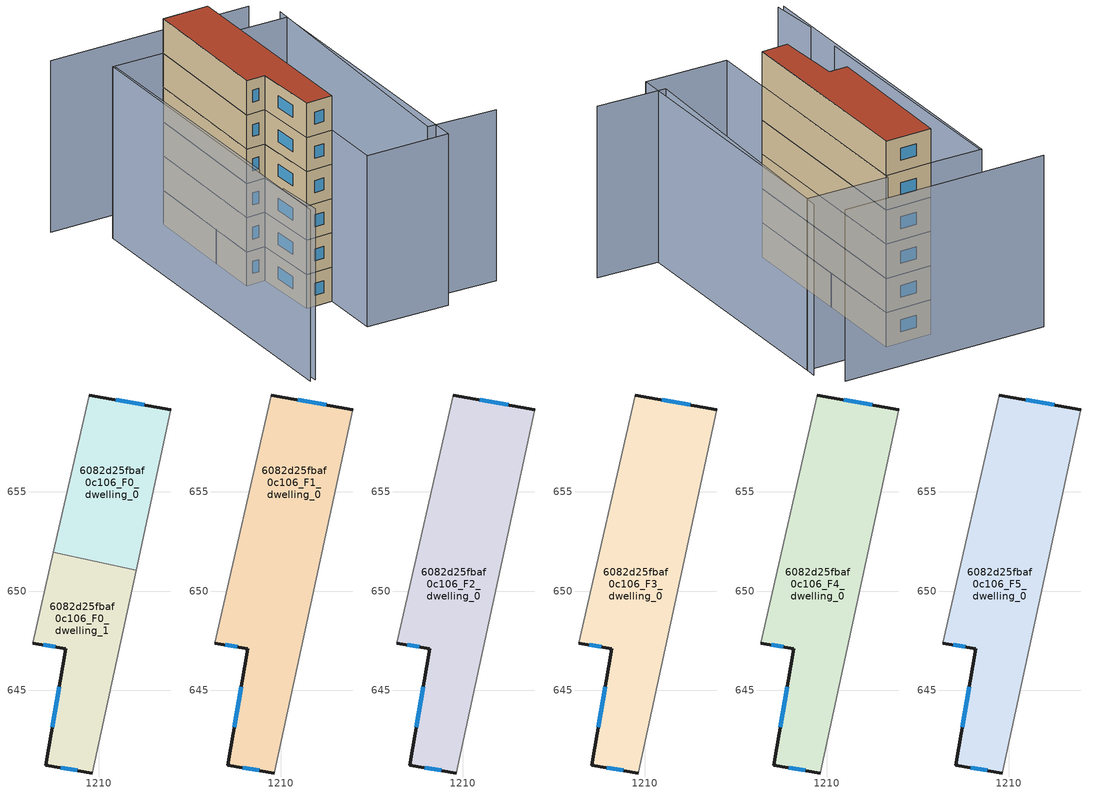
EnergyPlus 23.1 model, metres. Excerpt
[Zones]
6082d25fbaf0c106_F0_dwelling_0
 floor ground (EU_floor_Construction): 1213.63,659.13 1211.88,651.05 1207.71,651.95 1209.52,659.87 z0
 wall outside (EU_wall_Construction): 1213.63,659.13 1209.52,659.87 z0:3
 wall adiabatic (EU_wall_Construction): 1209.52,659.87 1207.71,651.95 / 1211.88,651.05 1213.63,659.13 z0:3
 wall to 6082d25fbaf0c106_F0_dwelling_1 (EU_wall_Construction): 1207.71,651.95 1211.88,651.05 z0:3
 window (EU_Window_Construction): 1212.29,659.37 1210.85,659.63 z0.98:2.02
6082d25fbaf0c106_F0_dwelling_1
 floor ground (EU_floor_Construction): 1211.88,651.05 1209.67,640.84 1207.32,641.24 1208.34,647.1 1206.67,647.38 1207.71,651.95 z0
 wall outside (EU_wall_Construction): 1206.67,647.38 1208.34,647.1 1207.32,641.24 1209.67,640.84 z0:3
 wall adiabatic (EU_wall_Construction): 1207.71,651.95 1206.67,647.38 / 1209.67,640.84 1211.88,651.05 z0:3
 window (EU_Window_Construction): 1208.08,641.11 1208.9,640.97 / 1208.01,645.2 1207.65,643.15 / 1207.21,647.29 1207.79,647.19 z0.98:2.02
6082d25fbaf0c106_F1_dwelling_0
 floor to 6082d25fbaf0c106_F0_dwelling_0 (EU_floor_Construction): 1213.63,659.13 1211.88,651.05 1207.71,651.95 1209.52,659.87 z3
 floor to 6082d25fbaf0c106_F0_dwelling_1 (EU_floor_Construction): 1211.88,651.05 1209.67,640.84 1207.32,641.24 1208.34,647.1 1206.67,647.38 1207.71,651.95 z3
 wall outside (EU_wall_Construction): 1213.63,659.13 1209.52,659.87 / 1206.67,647.38 1208.34,647.1 1207.32,641.24 1209.67,640.84 z3:6
 wall adiabatic (EU_wall_Construction): 1209.52,659.87 1206.67,647.38 / 1209.67,640.84 1213.63,659.13 z3:6
 window (EU_Window_Construction): 1212.29,659.37 1210.85,659.63 / 1208.08,641.11 1208.9,640.97 / 1208.01,645.2 1207.65,643.15 / 1207.21,647.29 1207.79,647.19 z3.98:5.02
6082d25fbaf0c106_F2_dwelling_0
 floor to 6082d25fbaf0c106_F1_dwelling_0 (EU_floor_Construction): 1213.63,659.13 1209.67,640.84 1207.32,641.24 1208.34,647.1 1206.67,647.38 1209.52,659.87 z6
 wall outside (EU_wall_Construction): 1213.63,659.13 1209.52,659.87 / 1206.67,647.38 1208.34,647.1 1207.32,641.24 1209.67,640.84 z6:9
 wall adiabatic (EU_wall_Construction): 1209.52,659.87 1206.67,647.38 / 1209.67,640.84 1213.63,659.13 z6:9
 window (EU_Window_Construction): 1212.29,659.37 1210.85,659.63 / 1208.08,641.11 1208.9,640.97 / 1208.01,645.2 1207.65,643.15 / 1207.21,647.29 1207.79,647.19 z6.98:8.02
6082d25fbaf0c106_F3_dwelling_0
 floor to 6082d25fbaf0c106_F2_dwelling_0 (EU_floor_Construction): 1213.63,659.13 1209.67,640.84 1207.32,641.24 1208.34,647.1 1206.67,647.38 1209.52,659.87 z9
 wall outside (EU_wall_Construction): 1213.63,659.13 1209.52,659.87 / 1206.67,647.38 1208.34,647.1 1207.32,641.24 1209.67,640.84 z9:12
 wall adiabatic (EU_wall_Construction): 1209.52,659.87 1206.67,647.38 / 1209.67,640.84 1213.63,659.13 z9:12
 window (EU_Window_Construction): 1212.29,659.37 1210.85,659.63 / 1208.08,641.11 1208.9,640.97 / 1208.01,645.2 1207.65,643.15 / 1207.21,647.29 1207.79,647.19 z9.98:11.02
6082d25fbaf0c106_F4_dwelling_0
 floor to 6082d25fbaf0c106_F3_dwelling_0 (EU_floor_Construction): 1213.63,659.13 1209.67,640.84 1207.32,641.24 1208.34,647.1 1206.67,647.38 1209.52,659.87 z12
 wall outside (EU_wall_Construction): 1213.63,659.13 1209.52,659.87 / 1206.67,647.38 1208.34,647.1 1207.32,641.24 1209.67,640.84 z12:15
 wall adiabatic (EU_wall_Construction): 1209.52,659.87 1206.67,647.38 / 1209.67,640.84 1213.63,659.13 z12:15
 window (EU_Window_Construction): 1212.29,659.37 1210.85,659.63 / 1208.08,641.11 1208.9,640.97 / 1208.01,645.2 1207.65,643.15 / 1207.21,647.29 1207.79,647.19 z12.98:14.02
6082d25fbaf0c106_F5_dwelling_0
 floor to 6082d25fbaf0c106_F4_dwelling_0 (EU_floor_Construction): 1213.63,659.13 1209.67,640.84 1207.32,641.24 1208.34,647.1 1206.67,647.38 1209.52,659.87 z15
 wall outside (EU_wall_Construction): 1213.63,659.13 1209.52,659.87 / 1206.67,647.38 1208.34,647.1 1207.32,641.24 1209.67,640.84 z15:18
 wall adiabatic (EU_wall_Construction): 1209.52,659.87 1206.67,647.38 / 1209.67,640.84 1213.63,659.13 z15:18
 window (EU_Window_Construction): 1212.29,659.37 1210.85,659.63 / 1208.08,641.11 1208.9,640.97 / 1208.01,645.2 1207.65,643.15 / 1207.21,647.29 1207.79,647.19 z15.98:17.02
 roof outside (EU_roof_Construction): 1209.67,640.84 1213.63,659.13 1209.52,659.87 1206.67,647.38 1208.34,647.1 1207.32,641.24 z18
shading: 1199.75,635.95 1199.12,631.62 / 1198.66,631.77 1204.93,660.86 / 1204.93,660.86 1209.52,659.87 / 1221.53,634.54 1215.52,636.04 / 1215.52,636.04 1221.22,658.85 / 1205.08,660.67 1200.68,639.69 / 1220.11,661.27 1202.15,665.01 / 1208.54,635.63 1213.68,659.39 / 1213.68,659.39 1220.96,657.81 / 1220.96,657.81 1215.81,634.05 / 1215.81,634.05 1208.54,635.63 z0:15
[Building]
EU S2 Campaign: North Axis=0; Terrain=City; Solar Distribution=FullExterior
[Site:Location]
Bologna: Latitude=44.5; Longitude=11.25; Time Zone=1; Elevation=37
[SizingPeriod:WeatherFileDays]
AnnualSizingPeriod: Begin Month=1; Begin Day of Month=1; End Month=12; End Day of Month=31; Day of Week for Start Day=Monday; Use Weather File Daylight Saving Period=No; Use Weather File Rain and Snow Indicators=No
[MATERIAL]
EU_InternalMass_Material: Roughness=MediumRough; Thickness=0.1; Conductivity=1; Density=1800; Specific Heat=900; Thermal Absorptance=0.9; Solar Absorptance=0.7; Visible Absorptance=0.7
[MATERIAL:NOMASS] Roughness=MediumRough; Thermal Absorptance=0.9; Solar Absorptance=0.7; Visible Absorptance=0.7
Name | Thermal Resistance
EU_wall_NoMass | 0.905828
EU_roof_NoMass | 0.37593
EU_floor_NoMass | 0.67114
[WINDOWMATERIAL:SIMPLEGLAZINGSYSTEM]
EU_Window_SimpleGlazing: UFactor=4.52486; Solar Heat Gain Coefficient=0.85; Visible Transmittance=0.85
[CONSTRUCTION]
EU_wall_Construction: EU_wall_NoMass
EU_roof_Construction: EU_roof_NoMass
EU_floor_Construction: EU_floor_NoMass
EU_Window_Construction: EU_Window_SimpleGlazing
EU_InternalMass_Construction: EU_InternalMass_Material
[ZONE] Type=1; Multiplier=1; Ceiling Height=autocalculate; Floor Area=autocalculate; Part of Total Floor Area=Yes
Name | Volume
6082d25fbaf0c106_F0_dwelling_0; 6082d25fbaf0c106_F0_dwelling_1 | 103.726
6082d25fbaf0c106_F1_dwelling_0 | 207.448
6082d25fbaf0c106_F2_dwelling_0; 6082d25fbaf0c106_F3_dwelling_0; 6082d25fbaf0c106_F4_dwelling_0; 6082d25fbaf0c106_F5_dwelling_0 | 207.452
[INTERNALMASS] Construction=EU_InternalMass_Construction
Name | Zone or ZoneList | Surface Area
6082d25fbaf0c106_F0_dwelling_0_EU_InternalMass | 6082d25fbaf0c106_F0_dwelling_0 | 34.5752
6082d25fbaf0c106_F0_dwelling_1_EU_InternalMass | 6082d25fbaf0c106_F0_dwelling_1 | 34.5754
6082d25fbaf0c106_F1_dwelling_0_EU_InternalMass | 6082d25fbaf0c106_F1_dwelling_0 | 69.1504
6082d25fbaf0c106_F2_dwelling_0_EU_InternalMass | 6082d25fbaf0c106_F2_dwelling_0 | 69.1504
6082d25fbaf0c106_F3_dwelling_0_EU_InternalMass | 6082d25fbaf0c106_F3_dwelling_0 | 69.1504
6082d25fbaf0c106_F4_dwelling_0_EU_InternalMass | 6082d25fbaf0c106_F4_dwelling_0 | 69.1504
6082d25fbaf0c106_F5_dwelling_0_EU_InternalMass | 6082d25fbaf0c106_F5_dwelling_0 | 69.1504
[OTHEREQUIPMENT] Fuel Type=Electricity; Design Level Calculation Method=Watts/Area; Power per Zone Floor Area=1; Fraction Latent=0; Fraction Radiant=0; Fraction Lost=0; Carbon Dioxide Generation Rate=0; EndUse Subcategory=EU_Step8_InternalGains
Name | Zone or ZoneList or Space or SpaceList | Schedule
EU_Step8_InternalGain_6082d25fbaf0c106_F0_dwelling_0_f000 | 6082d25fbaf0c106_F0_dwelling_0 | EU_Step8_GainSchedule_6082d25fbaf0c106_F0_dwelling_0_f000
EU_Step8_InternalGain_6082d25fbaf0c106_F0_dwelling_1_f000 | 6082d25fbaf0c106_F0_dwelling_1 | EU_Step8_GainSchedule_6082d25fbaf0c106_F0_dwelling_1_f000
EU_Step8_InternalGain_6082d25fbaf0c106_F1_dwelling_0_f000 | 6082d25fbaf0c106_F1_dwelling_0 | EU_Step8_GainSchedule_6082d25fbaf0c106_F1_dwelling_0_f000
EU_Step8_InternalGain_6082d25fbaf0c106_F2_dwelling_0_f000 | 6082d25fbaf0c106_F2_dwelling_0 | EU_Step8_GainSchedule_6082d25fbaf0c106_F2_dwelling_0_f000
EU_Step8_InternalGain_6082d25fbaf0c106_F3_dwelling_0_f000 | 6082d25fbaf0c106_F3_dwelling_0 | EU_Step8_GainSchedule_6082d25fbaf0c106_F3_dwelling_0_f000
EU_Step8_InternalGain_6082d25fbaf0c106_F4_dwelling_0_f000 | 6082d25fbaf0c106_F4_dwelling_0 | EU_Step8_GainSchedule_6082d25fbaf0c106_F4_dwelling_0_f000
EU_Step8_InternalGain_6082d25fbaf0c106_F5_dwelling_0_f000 | 6082d25fbaf0c106_F5_dwelling_0 | EU_Step8_GainSchedule_6082d25fbaf0c106_F5_dwelling_0_f000
[ZONEVENTILATION:DESIGNFLOWRATE] Schedule=EU_AlwaysOn; Design Flow Rate Calculation Method=AirChanges/Hour; Air Changes per Hour=0.73129; Ventilation Type=Natural; Fan Pressure Rise=0; Fan Total Efficiency=1; Constant Term Coefficient=1; Temperature Term Coefficient=0; Velocity Term Coefficient=0; Velocity Squared Term Coefficient=0; Minimum Indoor Temperature=-100; Maximum Indoor Temperature=100; Delta Temperature=-100; Minimum Outdoor Temperature=-100; Maximum Outdoor Temperature=100; Maximum Wind Speed=40
Name | Zone or ZoneList or Space or SpaceList
EU_ConstantAir_6082d25fbaf0c106_F0_dwelling_0 | 6082d25fbaf0c106_F0_dwelling_0
EU_ConstantAir_6082d25fbaf0c106_F0_dwelling_1 | 6082d25fbaf0c106_F0_dwelling_1
EU_ConstantAir_6082d25fbaf0c106_F1_dwelling_0 | 6082d25fbaf0c106_F1_dwelling_0
EU_ConstantAir_6082d25fbaf0c106_F2_dwelling_0 | 6082d25fbaf0c106_F2_dwelling_0
EU_ConstantAir_6082d25fbaf0c106_F3_dwelling_0 | 6082d25fbaf0c106_F3_dwelling_0
EU_ConstantAir_6082d25fbaf0c106_F4_dwelling_0 | 6082d25fbaf0c106_F4_dwelling_0
EU_ConstantAir_6082d25fbaf0c106_F5_dwelling_0 | 6082d25fbaf0c106_F5_dwelling_0
[HVACTEMPLATE:THERMOSTAT] Constant Heating Setpoint=20; Constant Cooling Setpoint=50
EU_HeatOnly_6082d25fbaf0c106_F0_dwelling_0; EU_HeatOnly_6082d25fbaf0c106_F0_dwelling_1; EU_HeatOnly_6082d25fbaf0c106_F1_dwelling_0; EU_HeatOnly_6082d25fbaf0c106_F2_dwelling_0; EU_HeatOnly_6082d25fbaf0c106_F3_dwelling_0; EU_HeatOnly_6082d25fbaf0c106_F4_dwelling_0; EU_HeatOnly_6082d25fbaf0c106_F5_dwelling_0
[HVACTEMPLATE:ZONE:IDEALLOADSAIRSYSTEM] System Availability Schedule=EU_AlwaysOn; Maximum Heating Supply Air Temperature=50; Minimum Cooling Supply Air Temperature=13; Maximum Heating Supply Air Humidity Ratio=0.0156; Minimum Cooling Supply Air Humidity Ratio=0.0077; Heating Limit=NoLimit; Cooling Limit=NoLimit; Heating Availability Schedule=EU_AlwaysOn; Cooling Availability Schedule=EU_CoolingOff; Dehumidification Control Type=ConstantSensibleHeatRatio; Cooling Sensible Heat Ratio=0.7; Dehumidification Setpoint=60; Humidification Control Type=None; Humidification Setpoint=30; Outdoor Air Method=None; Outdoor Air Flow Rate per Person=0.00944; Outdoor Air Flow Rate per Zone Floor Area=0; Outdoor Air Flow Rate per Zone=0; Demand Controlled Ventilation Type=None; Outdoor Air Economizer Type=NoEconomizer; Heat Recovery Type=None; Sensible Heat Recovery Effectiveness=0.7; Latent Heat Recovery Effectiveness=0.65
Name | Template Thermostat
6082d25fbaf0c106_F0_dwelling_0 | EU_HeatOnly_6082d25fbaf0c106_F0_dwelling_0
6082d25fbaf0c106_F0_dwelling_1 | EU_HeatOnly_6082d25fbaf0c106_F0_dwelling_1
6082d25fbaf0c106_F1_dwelling_0 | EU_HeatOnly_6082d25fbaf0c106_F1_dwelling_0
6082d25fbaf0c106_F2_dwelling_0 | EU_HeatOnly_6082d25fbaf0c106_F2_dwelling_0
6082d25fbaf0c106_F3_dwelling_0 | EU_HeatOnly_6082d25fbaf0c106_F3_dwelling_0
6082d25fbaf0c106_F4_dwelling_0 | EU_HeatOnly_6082d25fbaf0c106_F4_dwelling_0
6082d25fbaf0c106_F5_dwelling_0 | EU_HeatOnly_6082d25fbaf0c106_F5_dwelling_0
[SIZING:ZONE] Zone Cooling Design Supply Air Temperature Input Method=SupplyAirTemperature; Zone Cooling Design Supply Air Temperature=13; Zone Heating Design Supply Air Temperature Input Method=SupplyAirTemperature; Zone Heating Design Supply Air Temperature=50; Zone Cooling Design Supply Air Humidity Ratio=0.008; Zone Heating Design Supply Air Humidity Ratio=0.008; Cooling Design Air Flow Method=DesignDay; Cooling Design Air Flow Rate=0; Cooling Minimum Air Flow per Zone Floor Area=0.000762; Cooling Minimum Air Flow=0; Cooling Minimum Air Flow Fraction=0.2; Heating Design Air Flow Method=DesignDay; Heating Design Air Flow Rate=0; Heating Maximum Air Flow per Zone Floor Area=0.002032; Heating Maximum Air Flow=0.141576; Heating Maximum Air Flow Fraction=0.3; Account for Dedicated Outdoor Air System=No; Dedicated Outdoor Air System Control Strategy=NeutralSupplyAir; Dedicated Outdoor Air Low Setpoint Temperature for Design=autosize; Dedicated Outdoor Air High Setpoint Temperature for Design=autosize; Zone Load Sizing Method=Sensible Load Only No Latent Load; Zone Latent Cooling Design Supply Air Humidity Ratio Input Method=HumidityRatioDifference; Zone Cooling Design Supply Air Humidity Ratio Difference=0.005; Zone Latent Heating Design Supply Air Humidity Ratio Input Method=HumidityRatioDifference; Zone Humidification Design Supply Air Humidity Ratio Difference=0.005
6082d25fbaf0c106_F0_dwelling_0; 6082d25fbaf0c106_F0_dwelling_1; 6082d25fbaf0c106_F1_dwelling_0; 6082d25fbaf0c106_F2_dwelling_0; 6082d25fbaf0c106_F3_dwelling_0; 6082d25fbaf0c106_F4_dwelling_0; 6082d25fbaf0c106_F5_dwelling_0
[SCHEDULE:CONSTANT]
Name | Hourly Value
EU_AlwaysOn | 1
EU_CoolingOff | 0
[SCHEDULE:FILE] Column Number=1; Rows to Skip at Top=0; Number of Hours of Data=8760; Column Separator=Comma; Interpolate to Timestep=No; Minutes per Item=60; Adjust Schedule for Daylight Savings=Yes
Name | File
EU_Step8_GainSchedule_6082d25fbaf0c106_F0_dwelling_0_f000 | ../../schedules/6082d25fbaf0c106/6082d25fbaf0c106_F0_dwelling_0_f000_gain.csv
EU_Step8_GainSchedule_6082d25fbaf0c106_F0_dwelling_1_f000 | ../../schedules/6082d25fbaf0c106/6082d25fbaf0c106_F0_dwelling_1_f000_gain.csv
EU_Step8_GainSchedule_6082d25fbaf0c106_F1_dwelling_0_f000 | ../../schedules/6082d25fbaf0c106/6082d25fbaf0c106_F1_dwelling_0_f000_gain.csv
EU_Step8_GainSchedule_6082d25fbaf0c106_F2_dwelling_0_f000 | ../../schedules/6082d25fbaf0c106/6082d25fbaf0c106_F2_dwelling_0_f000_gain.csv
EU_Step8_GainSchedule_6082d25fbaf0c106_F3_dwelling_0_f000 | ../../schedules/6082d25fbaf0c106/6082d25fbaf0c106_F3_dwelling_0_f000_gain.csv
EU_Step8_GainSchedule_6082d25fbaf0c106_F4_dwelling_0_f000 | ../../schedules/6082d25fbaf0c106/6082d25fbaf0c106_F4_dwelling_0_f000_gain.csv
EU_Step8_GainSchedule_6082d25fbaf0c106_F5_dwelling_0_f000 | ../../schedules/6082d25fbaf0c106/6082d25fbaf0c106_F5_dwelling_0_f000_gain.csv
